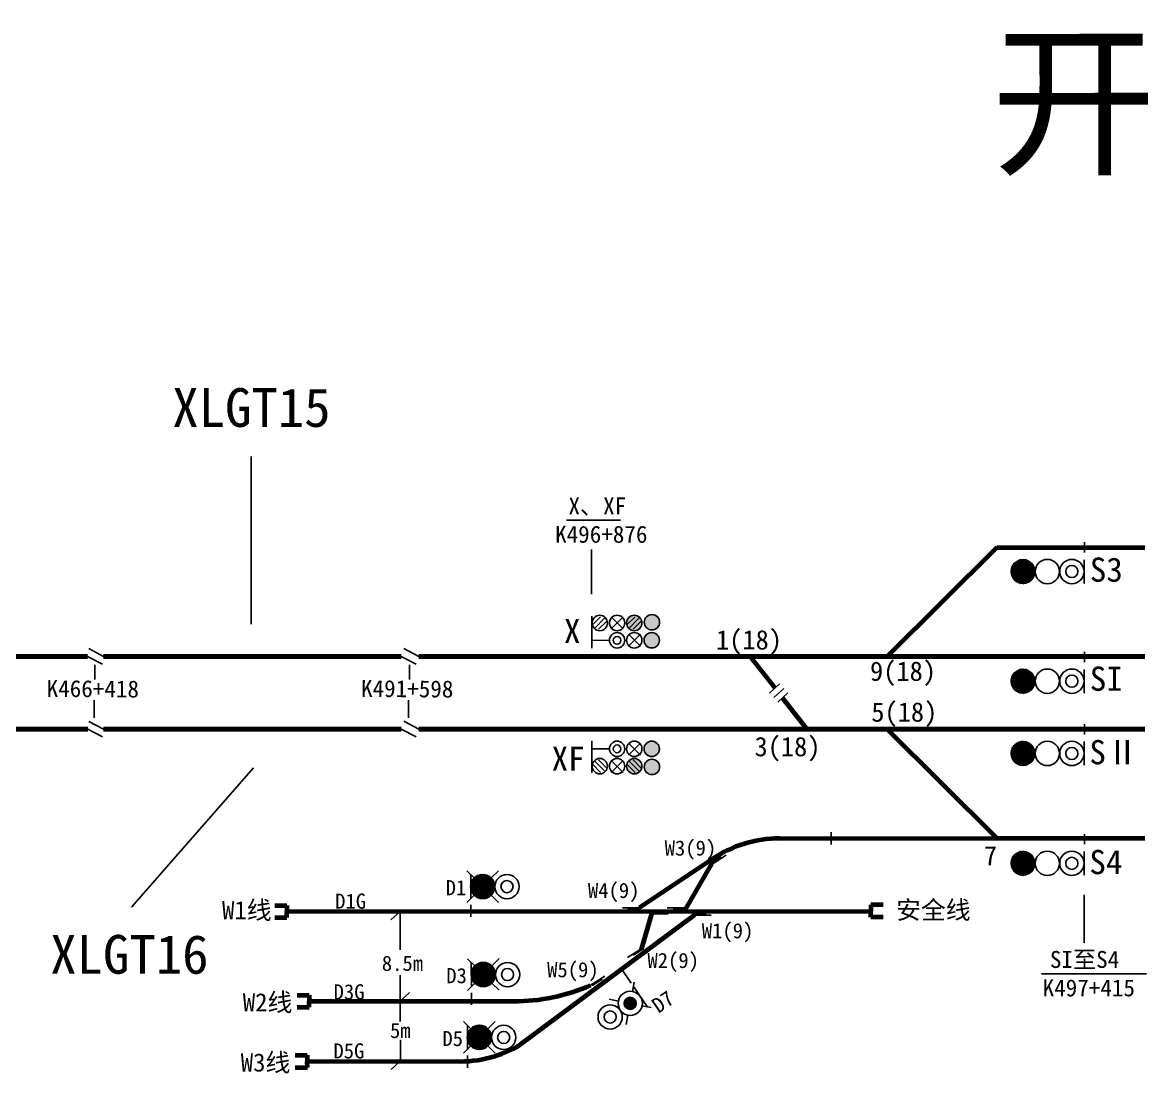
# Model space of a CAD drawing. Header units: millimetres. Extents: x -17381 to -15684, y 1883 to 2345.
# Drawn here: x -17125.6 to -17079.03, y 2181.39 to 2224.75 of the extents above; entities that cross this region are included whole.
import ezdxf

# ---------------------------------------------------------------- set-up
doc = ezdxf.new("R2010")
doc.units = ezdxf.units.MM
for name, color, linetype in [('1', 1, 'Continuous'), ('供电臂', 7, 'Continuous'), ('信号机', 7, 'Continuous'), ('信号机名称', 7, 'Continuous'), ('公里标', 7, 'Continuous'), ('标注', 7, 'Continuous'), ('站台', 7, 'Continuous'), ('道岔号', 7, 'Continuous')]:
    doc.layers.add(name, color=color, linetype=linetype)
doc.styles.get("Standard").update_dxf_attribs({"font": ''})
doc.styles.add('宋体', font='')
doc.styles.get('Standard').set_extended_font_data('SimSun')
doc.styles.get('宋体').set_extended_font_data('SimSun')

# ---------------------------------------------------------------- blocks, each defined once
blk = doc.blocks.new('BD')
at = {"layer": '1', "color": 7}
for radius in [1.5, 0.75]:
    blk.add_circle((0, 0), radius, dxfattribs=at)
blk = doc.blocks.new('*X90')
at = {"color": 0}
for p, q in [((-1.47, 0.31), (0.47, 1.43)), ((-1.43, 0.44), (0.33, 1.46)), ((-1.38, 0.59), (0.18, 1.49)), ((-1.3, 0.75), (0, 1.5)), ((-1.17, 0.94), (-0.23, 1.48)), ((-1.5, 0.06), (0.7, 1.33)), ((-1.5, -0.06), (0.8, 1.27)), ((-1.49, 0.18), (0.59, 1.38)), ((-1.49, -0.17), (0.89, 1.21)), ((-1.47, -0.27), (0.97, 1.14)), ((-1.45, -0.38), (1.05, 1.07)), ((-1.42, -0.48), (1.12, 0.99)), ((-1.39, -0.57), (1.19, 0.92)), ((-1.35, -0.66), (1.25, 0.83)), ((-1.3, -0.75), (1.3, 0.75)), ((-1.25, -0.83), (1.35, 0.66)), ((-1.19, -0.92), (1.39, 0.57)), ((-1.12, -0.99), (1.42, 0.48)), ((-1.05, -1.07), (1.45, 0.38)), ((-0.97, -1.14), (1.47, 0.27)), ((-0.89, -1.21), (1.49, 0.17)), ((-0.8, -1.27), (1.5, 0.06)), ((-0.7, -1.33), (1.5, -0.06)), ((-0.59, -1.38), (1.49, -0.18)), ((-0.47, -1.43), (1.47, -0.31)), ((-0.33, -1.46), (1.43, -0.44)), ((-0.18, -1.49), (1.38, -0.59)), ((0, -1.5), (1.3, -0.75)), ((0.23, -1.48), (1.17, -0.94))]:
    blk.add_line(p, q, dxfattribs=at)
blk = doc.blocks.new('KZ_C')
at = {"layer": '1', "color": 7}
for p, q in [((0.02, 3.97), (0.02, 5.92)), ((0.02, 3.97), (0.02, 2.02)), ((0.02, 3.97), (0.02, 2.02)), ((0, -0.84), (0, 0.84))]:
    blk.add_line(p, q, dxfattribs=at)
at = {"layer": '1', "color": 3}
blk.add_circle((6.09, 3.97), 2, dxfattribs=at)
at = {"layer": '1', "color": 1}
blk.add_circle((10.09, 3.97), 1.95, dxfattribs=at)
at = {"layer": '1', "color": 7, "xscale": 1.33333333333303, "yscale": 1.33333333333303, "zscale": 1.33333333333303, "rotation": 180}
blk.add_blockref('BD', (2.06, 3.97), dxfattribs=at)
at = {"layer": '1', "xscale": 1.333300000000236, "yscale": 1.333300000000236, "zscale": 1.333300000000236}
blk.add_blockref('*X90', (10.12, 3.97), dxfattribs=at)
blk = doc.blocks.new('*X12')
at = {"color": 0}
for p, q in [((-1.47, 0.31), (0.47, 1.43)), ((-1.43, 0.44), (0.33, 1.46)), ((-1.38, 0.59), (0.18, 1.49)), ((-1.3, 0.75), (0, 1.5)), ((-1.17, 0.94), (-0.23, 1.48)), ((-1.5, 0.06), (0.7, 1.33)), ((-1.5, -0.06), (0.8, 1.27)), ((-1.49, 0.18), (0.59, 1.38)), ((-1.49, -0.17), (0.89, 1.21)), ((-1.47, -0.27), (0.97, 1.14)), ((-1.45, -0.38), (1.05, 1.07)), ((-1.42, -0.48), (1.12, 0.99)), ((-1.39, -0.57), (1.19, 0.92)), ((-1.35, -0.66), (1.25, 0.83)), ((-1.3, -0.75), (1.3, 0.75)), ((-1.25, -0.83), (1.35, 0.66)), ((-1.19, -0.92), (1.39, 0.57)), ((-1.12, -0.99), (1.42, 0.48)), ((-1.05, -1.07), (1.45, 0.38)), ((-0.97, -1.14), (1.47, 0.27)), ((-0.89, -1.21), (1.49, 0.17)), ((-0.8, -1.27), (1.5, 0.06)), ((-0.7, -1.33), (1.5, -0.06)), ((-0.59, -1.38), (1.49, -0.18)), ((-0.47, -1.43), (1.47, -0.31)), ((-0.33, -1.46), (1.43, -0.44)), ((-0.18, -1.49), (1.38, -0.59)), ((0, -1.5), (1.3, -0.75)), ((0.23, -1.48), (1.17, -0.94))]:
    blk.add_line(p, q, dxfattribs=at)
blk = doc.blocks.new('HDL')
at = {"layer": '1'}
for p, q in [((-1.06, 1.06), (-1.96, 1.96)), ((1.06, 1.06), (1.96, 1.96)), ((-1.06, -1.06), (-1.96, -1.96)), ((1.96, -1.96), (1.06, -1.06))]:
    blk.add_line(p, q, dxfattribs=at)
at = {"layer": '1', "color": 1}
blk.add_circle((0, 0), 1.5, dxfattribs=at)
at = {"layer": '1'}
blk.add_blockref('*X12', (0, 0), dxfattribs=at)
blk = doc.blocks.new('2syla2')
at = {"layer": '1', "color": 7}
for p, q in [((0, 1.5), (0, 4.5)), ((0, -0.75), (0, 0.75))]:
    blk.add_line(p, q, dxfattribs=at)
blk.add_blockref('HDL', (1.48, 3.01), dxfattribs=at)
at = {"layer": '1', "color": 7, "xscale": 0.99999975, "yscale": 0.99999975, "zscale": 0.99999975, "rotation": 180}
blk.add_blockref('BD', (4.49, 3), dxfattribs=at)
blk = doc.blocks.new('*X32')
at = {"color": 0}
for p, q in [((-0.75, 0.03), (0.35, 0.66)), ((-0.75, -0.08), (0.45, 0.6)), ((-0.73, 0.15), (0.23, 0.71)), ((-0.73, -0.19), (0.53, 0.53)), ((-0.69, 0.29), (0.09, 0.74)), ((-0.69, -0.29), (0.59, 0.46)), ((-0.65, -0.37), (0.65, 0.37)), ((-0.59, -0.46), (0.69, 0.29)), ((-0.58, 0.47), (-0.12, 0.74)), ((-0.53, -0.53), (0.73, 0.19)), ((-0.45, -0.6), (0.75, 0.08)), ((-0.35, -0.66), (0.75, -0.03)), ((-0.23, -0.71), (0.73, -0.15)), ((-0.09, -0.74), (0.69, -0.29)), ((0.12, -0.74), (0.58, -0.47))]:
    blk.add_line(p, q, dxfattribs=at)
blk = doc.blocks.new('ADL')
at = {"layer": '1', "color": 4}
for p, q in [((-1.06, 1.06), (-1.88, 1.88)), ((1.06, 1.06), (1.88, 1.88)), ((-1.88, -1.88), (-1.06, -1.06)), ((1.88, -1.88), (1.06, -1.06))]:
    blk.add_line(p, q, dxfattribs=at)
for radius in [1.5, 0.75]:
    blk.add_circle((0, 0), radius, dxfattribs=at)
blk.add_blockref('*X32', (0, 0), dxfattribs=at)
blk = doc.blocks.new('2XZLA1')
at = {"layer": '1', "color": 7}
for p, q in [((0, -1), (0, 1)), ((0, -1.5), (0, -4.5))]:
    blk.add_line(p, q, dxfattribs=at)
for name, p in [('ADL', (-1.5, -3)), ('BD', (-4.5, -3))]:
    blk.add_blockref(name, p, dxfattribs=at)

msp = doc.modelspace()

# ---------------------------------------------------------------- hatches: boundary and pattern name
h = msp.add_hatch(color=3)
edge = h.paths.add_edge_path()
edge.add_ellipse((-17099.632, 2200.003), major_axis=(0, 0.318), ratio=0.993045, start_angle=0, end_angle=360)
h = msp.add_hatch(color=1)
edge = h.paths.add_edge_path()
edge.add_ellipse((-17099.643, 2199.259), major_axis=(0, 0.318), ratio=0.993045, start_angle=0, end_angle=360)
h = msp.add_hatch(color=1)
edge = h.paths.add_edge_path()
edge.add_ellipse((-17099.643, 2194.779), major_axis=(0, -0.318), ratio=0.993045, start_angle=0, end_angle=360, ccw=False)
h = msp.add_hatch(color=3)
edge = h.paths.add_edge_path()
edge.add_ellipse((-17099.632, 2194.034), major_axis=(0, -0.318), ratio=0.993045, start_angle=0, end_angle=360, ccw=False)
for points in [[(-17097.143, 2190.021), (-17096.716, 2190.294), (-17096.801, 2190.341), (-17097.229, 2190.068)], [(-17100.619, 2188.132), (-17100.112, 2188.133), (-17100.159, 2188.218), (-17100.666, 2188.217)], [(-17098.291, 2188.23), (-17098.798, 2188.228), (-17098.751, 2188.143), (-17098.244, 2188.146)], [(-17099.605, 2188.053), (-17099.098, 2188.051), (-17099.145, 2187.966), (-17099.652, 2187.968)], [(-17097.419, 2188.002), (-17097.926, 2188.001), (-17097.88, 2187.916), (-17097.373, 2187.917)], [(-17100.381, 2186.24), (-17099.953, 2186.513), (-17100.038, 2186.559), (-17100.466, 2186.287)], [(-17102.077, 2184.985), (-17101.65, 2185.257), (-17101.735, 2185.304), (-17102.162, 2185.032)]]:
    msp.add_hatch(color=256).paths.add_polyline_path(points)
at = {"layer": '信号机'}
h = msp.add_hatch(color=2, dxfattribs=at)
edge = h.paths.add_edge_path()
edge.add_ellipse((-17100.361, 2199.973), major_axis=(0, -0.318), ratio=0.993045, start_angle=0, end_angle=360)
h = msp.add_hatch(color=10, dxfattribs=at)
edge = h.paths.add_edge_path()
edge.add_ellipse((-17099.643, 2199.259), major_axis=(0, 0.318), ratio=0.993045, start_angle=0, end_angle=360)
h = msp.add_hatch(color=10, dxfattribs=at)
edge = h.paths.add_edge_path()
edge.add_ellipse((-17099.643, 2194.779), major_axis=(0, -0.318), ratio=0.993045, start_angle=0, end_angle=360, ccw=False)
h = msp.add_hatch(color=2, dxfattribs=at)
edge = h.paths.add_edge_path()
edge.add_ellipse((-17100.361, 2194.064), major_axis=(0, 0.318), ratio=0.993045, start_angle=0, end_angle=360, ccw=False)

# ---------------------------------------------------------------- linework, layer by layer
at = {"color": 5, "lineweight": -3}
for p, q in [((-17116.167, 2206.839), (-17116.167, 2199.93)), ((-17082.78, 2191.091), (-17079.302, 2191.091))]:
    msp.add_line(p, q, dxfattribs=at)
at = {"color": 0, "lineweight": -3}
for p, q in [((-17103.155, 2204.211), (-17100.924, 2204.211)), ((-17102.127, 2201.168), (-17102.127, 2202.999)), ((-17122.611, 2198.252), (-17122.611, 2197.642)), ((-17109.64, 2198.252), (-17109.64, 2197.642)), ((-17122.64, 2196.795), (-17122.64, 2196.061)), ((-17109.67, 2196.795), (-17109.67, 2196.061)), ((-17083.563, 2185.495), (-17079.239, 2185.495))]:
    msp.add_line(p, q, dxfattribs=at)
at = {"color": 1, "lineweight": 70}
msp.add_line((-17085.413, 2203.091), (-17079.302, 2203.091), dxfattribs=at)
at = {"color": 1, "lineweight": -3}
for p, q in [((-17082.78, 2203.091), (-17079.302, 2203.091)), ((-17121.108, 2188.244), (-17116.072, 2193.99))]:
    msp.add_line(p, q, dxfattribs=at)
at = {"color": 7, "linetype": 'Continuous'}
for p, q in [((-17122.862, 2198.914), (-17122.256, 2198.596)), ((-17109.867, 2198.919), (-17109.252, 2198.596)), ((-17122.919, 2198.596), (-17122.294, 2198.269)), ((-17109.98, 2198.596), (-17109.355, 2198.269)), ((-17094.78, 2197.081), (-17094.366, 2197.458)), ((-17094.611, 2196.896), (-17094.197, 2197.273)), ((-17094.441, 2196.709), (-17094.027, 2197.086)), ((-17122.862, 2195.914), (-17122.256, 2195.596)), ((-17109.98, 2195.596), (-17109.355, 2195.269)), ((-17109.867, 2195.919), (-17109.252, 2195.596)), ((-17122.908, 2195.591), (-17122.294, 2195.269))]:
    msp.add_line(p, q, dxfattribs=at)
at = {"color": 1, "lineweight": 100}
for p, q in [((-17122.919, 2198.596), (-17157.736, 2198.596)), ((-17079.302, 2198.596), (-17109.252, 2198.596)), ((-17109.98, 2195.596), (-17122.256, 2195.596))]:
    msp.add_line(p, q, dxfattribs=at)
at = {"color": 5, "lineweight": 100}
for p, q in [((-17109.98, 2198.596), (-17122.256, 2198.596)), ((-17122.908, 2195.591), (-17157.736, 2195.591)), ((-17079.302, 2195.591), (-17109.252, 2195.591))]:
    msp.add_line(p, q, dxfattribs=at)
at = {"lineweight": 70}
for p, q in [((-17094.357, 2191.085), (-17085.413, 2191.091)), ((-17097.154, 2190.227), (-17100.158, 2188.217)), ((-17098.244, 2188.146), (-17097.156, 2190.04)), ((-17114.695, 2188.071), (-17090.597, 2188.087)), ((-17097.88, 2187.917), (-17105.061, 2182.579)), ((-17100.069, 2186.507), (-17099.631, 2187.974)), ((-17113.768, 2184.367), (-17105.344, 2184.372)), ((-17113.849, 2181.885), (-17107.694, 2181.889))]:
    msp.add_line(p, q, dxfattribs=at)
at = {"color": 5, "lineweight": 70}
msp.add_line((-17085.413, 2191.091), (-17079.302, 2191.091), dxfattribs=at)
for p, q in [((-17096.568, 2190.396), (-17097.153, 2190.023)), ((-17100.158, 2188.217), (-17100.852, 2188.216)), ((-17099.012, 2188.218), (-17098.318, 2188.222)), ((-17110.022, 2188.074), (-17110.401, 2187.719)), ((-17110.022, 2188.074), (-17110.021, 2186.484)), ((-17098.958, 2187.966), (-17099.652, 2187.968)), ((-17097.88, 2187.917), (-17097.186, 2187.918)), ((-17100.05, 2186.544), (-17100.635, 2186.171)), ((-17110.021, 2185.436), (-17110.02, 2184.369)), ((-17101.577, 2185.405), (-17102.162, 2185.032)), ((-17109.641, 2184.725), (-17110.02, 2184.369)), ((-17110.013, 2184.376), (-17110.013, 2183.536)), ((-17110.012, 2182.77), (-17110.011, 2181.888)), ((-17110.011, 2181.902), (-17110.39, 2181.546))]:
    msp.add_line(p, q)
at = {"color": 0, "lineweight": 70}
for p, q in [((-17115.195, 2188.321), (-17114.695, 2188.321)), ((-17114.695, 2188.321), (-17114.695, 2188.071)), ((-17090.097, 2188.338), (-17090.597, 2188.337)), ((-17090.597, 2188.337), (-17090.597, 2188.087)), ((-17115.195, 2187.821), (-17114.695, 2187.821)), ((-17114.695, 2187.821), (-17114.695, 2188.071)), ((-17090.597, 2187.837), (-17090.597, 2188.087)), ((-17090.097, 2187.838), (-17090.597, 2187.837)), ((-17114.269, 2184.616), (-17113.769, 2184.617)), ((-17113.769, 2184.617), (-17113.768, 2184.367)), ((-17114.268, 2184.116), (-17113.768, 2184.117)), ((-17113.768, 2184.117), (-17113.768, 2184.367)), ((-17114.349, 2182.135), (-17113.849, 2182.135)), ((-17113.849, 2182.135), (-17113.849, 2181.885)), ((-17114.348, 2181.635), (-17113.848, 2181.635)), ((-17113.848, 2181.635), (-17113.849, 2181.885))]:
    msp.add_line(p, q, dxfattribs=at)
at = {"lineweight": 70}
for centre, radius, start, end in [((-17094.354, 2186.085), 5, 90.0381, 124.0606), ((-17105.267, 2192.006), 7.634, 269.4151, 293.9946), ((-17107.532, 2186.645), 4.759, 268.0545, 301.2863)]:
    msp.add_arc(centre, radius, start, end, dxfattribs=at)
at = {"layer": '1', "color": 7}
msp.add_line((-17092.237, 2191.336), (-17092.236, 2190.836), dxfattribs=at)
at = {"layer": '信号机', "color": 7, "linetype": 'Continuous'}
for p, q in [((-17102.119, 2200.25), (-17102.118, 2198.928)), ((-17101.751, 2200.23), (-17102.086, 2199.892)), ((-17101.591, 2200.165), (-17102.006, 2199.747)), ((-17101.497, 2200.052), (-17101.832, 2199.714)), ((-17101.309, 2200.229), (-17100.817, 2199.735)), ((-17101.309, 2199.734), (-17100.818, 2200.229)), ((-17100.33, 2200.231), (-17100.665, 2199.893)), ((-17100.17, 2200.166), (-17100.585, 2199.748)), ((-17100.075, 2200.053), (-17100.411, 2199.715)), ((-17100.598, 2199.514), (-17100.106, 2199.019)), ((-17100.598, 2199.019), (-17100.107, 2199.514)), ((-17102.118, 2199.252), (-17101.387, 2199.257)), ((-17102.119, 2193.787), (-17102.118, 2195.109)), ((-17102.118, 2194.785), (-17101.387, 2194.78)), ((-17100.598, 2194.523), (-17100.106, 2195.018)), ((-17100.598, 2195.018), (-17100.107, 2194.523)), ((-17101.591, 2193.872), (-17102.006, 2194.29)), ((-17101.497, 2193.985), (-17101.832, 2194.323)), ((-17101.309, 2193.808), (-17100.817, 2194.303)), ((-17101.309, 2194.303), (-17100.818, 2193.808)), ((-17100.17, 2193.871), (-17100.585, 2194.289)), ((-17100.075, 2193.984), (-17100.411, 2194.322)), ((-17101.751, 2193.807), (-17102.086, 2194.145)), ((-17100.33, 2193.806), (-17100.665, 2194.144))]:
    msp.add_line(p, q, dxfattribs=at)
for centre, major_axis in [((-17101.783, 2199.972), (0, -0.318)), ((-17101.072, 2199.973), (0, 0.318)), ((-17100.361, 2199.973), (0, -0.318)), ((-17099.632, 2200.003), (0, 0.318)), ((-17101.071, 2199.257), (0, 0.318)), ((-17101.071, 2199.257), (0, 0.159)), ((-17100.361, 2199.258), (0, 0.318)), ((-17099.643, 2199.259), (0, 0.318))]:
    msp.add_ellipse(centre, major_axis=major_axis, ratio=0.993045, dxfattribs=at)
at = {"layer": '信号机', "color": 7, "linetype": 'Continuous', "extrusion": (0, 0, -1)}
for centre, major_axis in [((-17101.071, 2194.78), (0, -0.318)), ((-17101.071, 2194.78), (0, -0.159)), ((-17100.361, 2194.779), (0, -0.318)), ((-17099.643, 2194.779), (0, -0.318)), ((-17101.783, 2194.065), (0, 0.318)), ((-17101.072, 2194.064), (0, -0.318)), ((-17100.361, 2194.064), (0, 0.318)), ((-17099.632, 2194.034), (0, -0.318))]:
    msp.add_ellipse(centre, major_axis=major_axis, ratio=0.993045, dxfattribs=at)
at = {"layer": '公里标', "color": 7, "linetype": 'ByBlock'}
msp.add_line((-17081.8, 2186.782), (-17081.803, 2188.76), dxfattribs=at)
at = {"layer": '站台', "color": 1, "lineweight": 70}
for p, q in [((-17085.413, 2203.091), (-17089.93, 2198.591)), ((-17094.554, 2197.286), (-17095.58, 2198.596))]:
    msp.add_line(p, q, dxfattribs=at)
at = {"layer": '站台', "color": 5, "lineweight": 70}
for p, q in [((-17093.227, 2195.591), (-17094.243, 2196.889)), ((-17085.413, 2191.091), (-17089.93, 2195.591))]:
    msp.add_line(p, q, dxfattribs=at)

# ---------------------------------------------------------------- block references
at = {"color": 0, "xscale": 0.250823749999995, "yscale": 0.250823749999995, "zscale": 0.250823749999995, "rotation": 180}
for p in [(-17081.795, 2203.091), (-17081.795, 2198.567), (-17081.795, 2195.586), (-17081.795, 2191.053)]:
    msp.add_blockref('KZ_C', p, dxfattribs=at)
for name, p, xscale, yscale, zscale, rotation in [('2syla2', (-17107.109, 2188.095), 0.33324420186328, 0.33324420186328, 0.33324420186328, 0.0381432194451375), ('2syla2', (-17107.083, 2184.466), 0.33324420186328, 0.33324420186328, 0.33324420186328, 0.0381432194451375), ('2XZLA1', (-17100.675, 2185.386), 0.333244201864629, 0.3332442018634083, 0.3332442018632889, 34.06061088696266), ('2syla2', (-17107.244, 2181.872), 0.33324420186328, 0.33324420186328, 0.33324420186328, 0.0381432194451375)]:
    msp.add_blockref(name, p, dxfattribs=dict(xscale=xscale, yscale=yscale, zscale=zscale, rotation=rotation))

# ---------------------------------------------------------------- texts
at = {"color": 7}
for s, height, rotation, p in [('W3(9)', 0.625, 0.0381, (-17099.108, 2190.374)), ('D1', 0.625, 0.0381, (-17108.143, 2188.739)), ('W4(9)', 0.625, 0.0381, (-17102.273, 2188.625)), ('W1线', 0.75, 0.0381, (-17117.367, 2187.751)), ('D1G', 0.625, 0.0381, (-17112.7, 2188.183)), ('安全线', 0.75, 0.0381, (-17089.559, 2187.759)), ('W1(9)', 0.625, 0.0381, (-17097.576, 2186.962)), ('W2(9)', 0.625, 0.0381, (-17099.819, 2185.736)), ('8.5m', 0.625, 0.0381, (-17110.776, 2185.619)), ('W5(9)', 0.625, 0.0381, (-17103.957, 2185.355)), ('D3', 0.625, 0.0381, (-17108.117, 2185.109)), ('D3G', 0.625, 0.0381, (-17112.765, 2184.441)), ('D7', 0.625, 34.0606, (-17099.361, 2183.851)), ('5m', 0.625, 0.0381, (-17110.438, 2182.849)), ('D5', 0.625, 0.0381, (-17108.278, 2182.515)), ('D5G', 0.625, 0.0381, (-17112.773, 2182.005))]:
    msp.add_text(s, height=height, rotation=rotation, dxfattribs=at).set_placement(p)
at = {"color": 7, "lineweight": 70}
for s, p in [('W2线', (-17116.511, 2183.947)), ('W3线', (-17116.595, 2181.465))]:
    msp.add_text(s, height=0.75, rotation=0.0381, dxfattribs=at).set_placement(p)
at = {"color": 1, "lineweight": -3, "char_height": 1.6, "attachment_point": 1, "style": '宋体'}
for s, insert, width in [('{\\C5;XLGT15}', (-17119.42, 2209.663), 10.51482), ('XLGT16', (-17124.454, 2187.101), 10.0493)]:
    msp.add_mtext(s, dxfattribs=dict(at, insert=insert, width=width))
at = {"layer": '供电臂', "color": 7, "lineweight": -3, "style": '宋体'}
for s, p in [('K466+418', (-17124.605, 2196.923)), ('K491+598', (-17111.635, 2196.923))]:
    msp.add_text(s, height=0.7, rotation=359.623, dxfattribs=at).set_placement(p)
at = {"layer": '信号机名称', "color": 7, "lineweight": -3, "style": '宋体'}
for s, p in [('S3', (-17081.57, 2201.674)), ('X', (-17103.263, 2199.142)), ('SI', (-17081.57, 2197.174)), ('SⅡ', (-17081.587, 2194.143)), ('XF', (-17103.771, 2193.874)), ('S4', (-17081.587, 2189.609))]:
    msp.add_text(s, height=1, rotation=0.0381, dxfattribs=at).set_placement(p)
at = {"layer": '公里标', "color": 7, "lineweight": -3, "style": '宋体'}
for s, p in [('X、XF', (-17103.077, 2204.45)), ('K496+876', (-17103.628, 2203.281)), ('SI至S4', (-17083.216, 2185.74)), ('K497+415', (-17083.517, 2184.566))]:
    msp.add_text(s, height=0.7, rotation=0.0381, dxfattribs=at).set_placement(p)
at = {"layer": '标注', "color": 7, "lineweight": -3, "style": '宋体'}
msp.add_text('开封北站', height=5, rotation=0.0381, dxfattribs=at).set_placement((-17085.642, 2218.993))
at = {"layer": '道岔号', "color": 7, "lineweight": -3, "style": '宋体'}
for s, p in [('1(18)', (-17096.99, 2198.878)), ('9(18)', (-17090.637, 2197.584)), ('5(18)', (-17090.583, 2195.899)), ('3(18)', (-17095.402, 2194.473)), ('7', (-17085.939, 2189.972))]:
    msp.add_text(s, height=0.8, rotation=0.0381, dxfattribs=at).set_placement(p)

doc.saveas('drawing.dxf')
